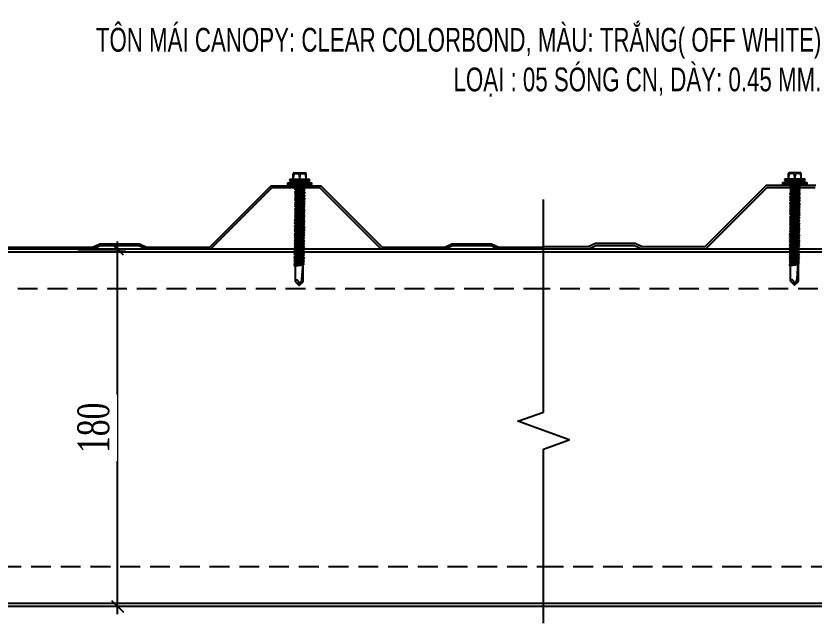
# Model space of a CAD drawing. Header units: inches. Extents: x 340055 to 349452, y -34649 to -30845.
# Drawn here: x 345786.7 to 345887.2, y -33086 to -33009.5 of the extents above; entities that cross this region are included whole.
import ezdxf

# ---------------------------------------------------------------- set-up
doc = ezdxf.new("R2010")
doc.units = ezdxf.units.IN
doc.header["$MEASUREMENT"] = 0
doc.linetypes.add('HIDDEN', pattern=[0.375, 0.25, -0.125])
for name, color, linetype in [('3', 3, 'Continuous'), ('flashing', 6, 'Continuous'), ('STRUCTURE', 1, 'Continuous')]:
    doc.layers.add(name, color=color, linetype=linetype)
doc.styles.add('ST1', font='times.ttf', dxfattribs={"width": 0.7})
doc.styles.add('ST1H', font='vnshxh.shx', dxfattribs={"width": 0.7})
doc.dimstyles.new('4', dxfattribs={"dimtxt": 4, "dimasz": 1.5, "dimexe": 1, "dimexo": 0, "dimgap": 1, "dimtad": 1, "dimdec": 0, "dimlfac": 4, "dimzin": 0, "dimdsep": 46, "dimtxsty": 'ST1', "dimblk": 'OBLIQUE', "dimcen": 1, "dimdle": 1, "dimclrd": 8, "dimclre": 8, "dimclrt": 3, "dimadec": 0, "dimazin": 0, "dimtfac": 1, "dimtdec": 0, "dimtix": 1, "dimtmove": 0, "dimatfit": 3, "dimfxl": 0, "dimtolj": 1, "dimtzin": 0, "dimlwd": -1, "dimlwe": -1, "dimarcsym": 0})

# ---------------------------------------------------------------- blocks, each defined once
blk = doc.blocks.new('A$C26A6701F')
at = {"layer": 'STRUCTURE', "color": 1, "linetype": 'Continuous'}
for p, q in [((1.07, 18.91), (2.93, 18.91)), ((0, 17.21), (1.33, 17.54)), ((0.4, 17.84), (3.6, 17.84)), ((0.4, 17.57), (1.2, 17.57)), ((0.93, 17.84), (0.93, 18.77)), ((0.97, 17.84), (1.03, 18.61)), ((1.2, 17.57), (2.8, 17.57)), ((1.33, 17.54), (1.33, 17.57)), ((1.33, 17.54), (2.67, 17.54)), ((1.91, 18.61), (1.97, 17.84)), ((2.04, 17.84), (2.1, 18.61)), ((2.67, 17.54), (2.67, 17.57)), ((2.67, 17.54), (4, 17.21)), ((2.8, 17.57), (3.6, 17.57)), ((2.97, 18.61), (3.04, 17.84)), ((3.07, 17.84), (3.07, 18.77)), ((0, 17.08), (0, 17.21)), ((0, 17.21), (4, 17.21)), ((4, 17.08), (0, 17.08)), ((3.94, 16.71), (0.06, 16.71)), ((1.19, 16.71), (1.14, 16.67)), ((1.14, 16.67), (1.4, 16.71)), ((1.14, 16.67), (1.4, 16.56)), ((1.14, 16.2), (2.91, 16.47)), ((1.4, 16.4), (1.14, 16.2)), ((1.14, 16.2), (1.39, 16.09)), ((1.39, 16.09), (2.73, 16.28)), ((1.4, 16.56), (2.42, 16.71)), ((2.71, 16.59), (1.4, 16.4)), ((1.4, 16.4), (1.4, 16.56)), ((2.71, 16.11), (1.4, 15.93)), ((2.71, 16.59), (2.71, 16.71)), ((2.71, 16.59), (2.91, 16.47)), ((2.71, 16.11), (2.71, 16.28)), ((2.71, 16.11), (2.91, 16)), ((2.73, 16.28), (2.91, 16.47)), ((4, 17.21), (4, 17.08)), ((1.13, 15.25), (2.9, 15.52)), ((1.39, 15.45), (1.13, 15.25)), ((1.13, 15.25), (1.39, 15.14)), ((1.13, 14.77), (2.9, 15.05)), ((1.39, 14.98), (1.13, 14.77)), ((1.13, 14.77), (1.39, 14.66)), ((1.14, 15.72), (2.91, 16)), ((1.4, 15.93), (1.14, 15.72)), ((1.14, 15.72), (1.39, 15.61)), ((1.39, 15.93), (1.39, 16.09)), ((1.39, 15.61), (2.73, 15.81)), ((2.7, 15.64), (1.39, 15.45)), ((1.39, 15.45), (1.39, 15.61)), ((1.39, 15.14), (2.73, 15.33)), ((2.7, 15.16), (1.39, 14.98)), ((1.39, 14.98), (1.39, 15.14)), ((1.39, 14.66), (2.73, 14.86)), ((2.7, 15.64), (2.7, 15.8)), ((2.7, 15.64), (2.9, 15.52)), ((2.7, 15.16), (2.7, 15.33)), ((2.7, 15.16), (2.9, 15.05)), ((2.7, 14.69), (2.7, 14.85)), ((2.73, 15.81), (2.91, 16)), ((2.73, 15.33), (2.9, 15.52)), ((2.73, 14.86), (2.9, 15.05)), ((1.12, 14.3), (2.9, 14.57)), ((1.39, 14.5), (1.12, 14.3)), ((1.12, 14.3), (1.38, 14.19)), ((1.12, 13.82), (2.9, 14.1)), ((1.39, 14.03), (1.12, 13.82)), ((1.12, 13.82), (1.38, 13.72)), ((1.12, 13.35), (2.89, 13.63)), ((1.38, 13.56), (1.12, 13.35)), ((1.38, 14.19), (2.72, 14.38)), ((1.38, 14.03), (1.38, 14.19)), ((1.38, 13.72), (2.72, 13.91)), ((2.69, 13.74), (1.38, 13.56)), ((1.38, 13.56), (1.38, 13.72)), ((1.38, 13.24), (2.72, 13.44)), ((2.7, 14.69), (1.39, 14.5)), ((1.39, 14.5), (1.39, 14.67)), ((2.7, 14.21), (1.39, 14.03)), ((2.69, 13.74), (2.69, 13.91)), ((2.69, 13.74), (2.89, 13.63)), ((2.69, 13.43), (2.69, 13.27)), ((2.7, 14.69), (2.9, 14.57)), ((2.7, 14.21), (2.7, 14.38)), ((2.7, 14.21), (2.9, 14.1)), ((2.72, 14.38), (2.9, 14.57)), ((2.72, 13.91), (2.9, 14.1)), ((2.72, 13.44), (2.89, 13.63)), ((1.1, 11.93), (2.88, 12.2)), ((1.36, 12.13), (1.1, 11.93)), ((1.11, 12.88), (2.89, 13.15)), ((1.38, 13.08), (1.11, 12.88)), ((1.11, 12.88), (1.37, 12.77)), ((1.11, 12.4), (2.88, 12.68)), ((1.37, 12.61), (1.11, 12.4)), ((1.11, 12.4), (1.37, 12.29)), ((1.12, 13.35), (1.38, 13.24)), ((2.68, 12.32), (1.36, 12.13)), ((1.37, 12.77), (2.71, 12.96)), ((2.68, 12.79), (1.37, 12.61)), ((1.37, 12.61), (1.37, 12.77)), ((1.37, 12.29), (2.71, 12.49)), ((1.37, 12.13), (1.37, 12.29)), ((2.69, 13.27), (1.38, 13.08)), ((1.38, 13.24), (1.38, 13.08)), ((2.68, 12.79), (2.68, 12.96)), ((2.68, 12.79), (2.88, 12.68)), ((2.68, 12.32), (2.68, 12.48)), ((2.68, 12.32), (2.88, 12.2)), ((2.69, 13.27), (2.89, 13.15)), ((2.7, 12.01), (2.88, 12.2)), ((2.71, 12.96), (2.89, 13.15)), ((2.71, 12.49), (2.88, 12.68)), ((1.09, 10.98), (2.86, 11.25)), ((1.35, 11.18), (1.09, 10.98)), ((1.09, 10.98), (1.35, 10.87)), ((1.09, 10.5), (2.86, 10.78)), ((1.1, 11.93), (1.36, 11.82)), ((1.1, 11.45), (2.87, 11.73)), ((1.36, 11.66), (1.1, 11.45)), ((1.1, 11.45), (1.36, 11.34)), ((2.66, 11.37), (1.35, 11.18)), ((1.35, 11.18), (1.36, 11.34)), ((1.35, 10.87), (2.69, 11.06)), ((2.66, 10.89), (1.35, 10.71)), ((1.35, 10.71), (1.35, 10.87)), ((1.36, 11.82), (2.7, 12.01)), ((2.67, 11.84), (1.36, 11.66)), ((1.36, 11.66), (1.36, 11.82)), ((1.36, 11.34), (2.7, 11.54)), ((2.66, 11.37), (2.67, 11.53)), ((2.66, 11.37), (2.86, 11.25)), ((2.66, 10.89), (2.67, 11.06)), ((2.66, 10.89), (2.86, 10.78)), ((2.67, 11.84), (2.67, 12.01)), ((2.67, 11.84), (2.87, 11.73)), ((2.69, 11.06), (2.86, 11.25)), ((2.69, 10.59), (2.86, 10.78)), ((2.7, 11.54), (2.87, 11.73)), ((1.08, 9.55), (2.86, 9.83)), ((1.34, 9.76), (1.08, 9.55)), ((1.08, 9.55), (1.34, 9.45)), ((1.35, 10.71), (1.09, 10.5)), ((1.09, 10.5), (1.35, 10.39)), ((1.09, 10.03), (2.86, 10.3)), ((1.35, 10.23), (1.09, 10.03)), ((1.09, 10.03), (1.34, 9.92)), ((1.34, 9.92), (2.68, 10.11)), ((2.65, 9.95), (1.34, 9.76)), ((1.34, 9.92), (1.34, 9.76)), ((1.34, 9.45), (2.68, 9.64)), ((2.65, 9.47), (1.34, 9.29)), ((1.34, 9.29), (1.34, 9.45)), ((1.35, 10.39), (2.69, 10.59)), ((2.66, 10.42), (1.35, 10.23)), ((1.35, 10.23), (1.35, 10.39)), ((2.65, 10.1), (2.65, 9.95)), ((2.65, 9.95), (2.86, 9.83)), ((2.65, 9.47), (2.65, 9.64)), ((2.65, 9.47), (2.85, 9.36)), ((2.66, 10.42), (2.66, 10.58)), ((2.66, 10.42), (2.86, 10.3)), ((2.68, 10.11), (2.86, 10.3)), ((2.68, 9.64), (2.86, 9.83)), ((1.06, 8.13), (2.84, 8.41)), ((1.33, 8.34), (1.06, 8.13)), ((1.06, 8.13), (1.32, 8.02)), ((1.07, 8.6), (2.84, 8.88)), ((1.33, 8.81), (1.07, 8.6)), ((1.07, 8.6), (1.33, 8.5)), ((1.08, 9.08), (2.85, 9.36)), ((1.34, 9.29), (1.08, 9.08)), ((1.08, 9.08), (1.34, 8.97)), ((1.32, 8.02), (2.66, 8.22)), ((2.63, 8.05), (1.32, 7.86)), ((2.64, 9), (1.33, 8.81)), ((1.33, 8.81), (1.34, 8.97)), ((1.33, 8.5), (2.67, 8.69)), ((2.64, 8.52), (1.33, 8.34)), ((1.33, 8.34), (1.33, 8.5)), ((1.34, 8.97), (2.67, 9.17)), ((2.63, 8.05), (2.63, 8.21)), ((2.63, 8.05), (2.83, 7.93)), ((2.64, 9), (2.64, 9.16)), ((2.64, 9), (2.84, 8.88)), ((2.64, 8.52), (2.64, 8.69)), ((2.64, 8.52), (2.84, 8.41)), ((2.66, 8.22), (2.84, 8.41)), ((2.67, 9.17), (2.85, 9.36)), ((2.67, 8.69), (2.84, 8.88)), ((1.05, 6.71), (2.83, 6.98)), ((1.31, 6.91), (1.05, 6.71)), ((1.05, 6.71), (1.31, 6.6)), ((1.06, 7.65), (2.83, 7.93)), ((1.32, 7.86), (1.06, 7.65)), ((1.06, 7.65), (1.32, 7.55)), ((1.06, 7.18), (2.83, 7.46)), ((1.32, 7.39), (1.06, 7.18)), ((1.06, 7.18), (1.32, 7.07)), ((2.63, 7.1), (1.31, 6.91)), ((1.31, 6.6), (2.65, 6.79)), ((1.32, 7.86), (1.32, 8.02)), ((1.32, 7.55), (2.66, 7.74)), ((2.63, 7.57), (1.32, 7.39)), ((1.32, 7.39), (1.32, 7.55)), ((1.32, 7.07), (2.66, 7.27)), ((1.32, 6.91), (1.32, 7.07)), ((2.62, 6.62), (2.62, 6.79)), ((2.63, 7.57), (2.63, 7.74)), ((2.63, 7.57), (2.83, 7.46)), ((2.63, 7.1), (2.63, 7.26)), ((2.63, 7.1), (2.83, 6.98)), ((2.65, 6.79), (2.83, 6.98)), ((2.66, 7.74), (2.83, 7.93)), ((2.66, 7.27), (2.83, 7.46)), ((1.04, 5.76), (2.81, 6.03)), ((1.3, 5.96), (1.04, 5.76)), ((1.04, 5.76), (1.3, 5.65)), ((1.04, 5.28), (2.81, 5.56)), ((1.3, 5.49), (1.04, 5.28)), ((1.05, 6.23), (2.82, 6.51)), ((1.31, 6.44), (1.05, 6.23)), ((1.05, 6.23), (1.31, 6.12)), ((1.29, 5.17), (2.63, 5.37)), ((2.61, 6.15), (1.3, 5.96)), ((1.3, 5.96), (1.31, 6.12)), ((1.3, 5.65), (2.64, 5.84)), ((2.61, 5.67), (1.3, 5.49)), ((1.3, 5.49), (1.3, 5.65)), ((2.62, 6.62), (1.31, 6.44)), ((1.31, 6.44), (1.31, 6.6)), ((1.31, 6.12), (2.64, 6.32)), ((2.6, 5.2), (2.61, 5.36)), ((2.61, 6.15), (2.62, 6.31)), ((2.61, 6.15), (2.81, 6.03)), ((2.61, 5.67), (2.61, 5.84)), ((2.61, 5.67), (2.81, 5.56)), ((2.62, 6.62), (2.82, 6.51)), ((2.63, 5.37), (2.81, 5.56)), ((2.64, 6.32), (2.82, 6.51)), ((2.64, 5.84), (2.81, 6.03)), ((1.02, 3.86), (2.8, 4.14)), ((1.28, 4.07), (1.02, 3.86)), ((1.03, 4.81), (2.81, 5.09)), ((1.29, 5.02), (1.03, 4.81)), ((1.03, 4.81), (1.29, 4.7)), ((1.03, 4.33), (2.8, 4.61)), ((1.29, 4.54), (1.03, 4.33)), ((1.03, 4.33), (1.28, 4.23)), ((1.04, 5.28), (1.29, 5.17)), ((1.28, 4.23), (2.62, 4.42)), ((2.62, 4.25), (1.28, 4.07)), ((1.28, 4.07), (1.28, 4.23)), ((2.6, 5.2), (1.29, 5.02)), ((1.29, 5.01), (1.29, 5.17)), ((1.29, 4.7), (2.63, 4.9)), ((2.6, 4.72), (1.29, 4.54)), ((1.29, 4.54), (1.29, 4.7)), ((2.6, 5.2), (2.81, 5.09)), ((2.6, 4.72), (2.6, 4.89)), ((2.6, 4.72), (2.8, 4.61)), ((2.62, 4.42), (2.8, 4.61)), ((2.62, 4.25), (2.62, 4.41)), ((2.8, 4.14), (2.62, 4.25)), ((2.62, 3.95), (2.8, 4.14)), ((2.63, 4.9), (2.81, 5.09)), ((1.02, 3.86), (1.28, 3.75)), ((1.28, 3.59), (1.02, 3.38)), ((1.02, 3.38), (2.31, 3.59)), ((1.02, 3.38), (1.28, 3.28)), ((1.27, 0.62), (1.28, 3.28)), ((1.28, 3.75), (2.62, 3.95)), ((1.28, 3.59), (1.28, 3.75)), ((2.35, 3.74), (1.28, 3.59)), ((1.28, 3.28), (2.21, 3.41)), ((2.38, 0.96), (2.56, 3.71)), ((2.62, 3.78), (2.52, 3.77)), ((2.52, 3.46), (2.61, 3.47)), ((2.54, 3.62), (2.79, 3.66)), ((2.6, 0.61), (2.61, 3.47)), ((2.61, 3.47), (2.79, 3.66)), ((2.62, 3.78), (2.62, 3.95)), ((2.79, 3.66), (2.62, 3.78)), ((1.27, 0.62), (1.41, 0.81)), ((1.27, 0.62), (1.88, 0.02)), ((1.67, 0.81), (1.98, 0.02)), ((1.96, 0.08), (2.26, 0.64)), ((1.98, 0.02), (2.6, 0.61))]:
    blk.add_line(p, q, dxfattribs=at)
for centre, major_axis, ratio, start_param, end_param in [((1.07, 18.77), (-0.0943, 0.0943), 1, -0.785398, 0.785398), ((1.47, 18.04), (0.508, 0.508), 1, 0.131933, 1.438864), ((2.54, 18.04), (0.508, 0.508), 1, 0.131933, 1.438864), ((2.93, 18.77), (-0.0943, 0.0943), 1, 3.926991, 5.497787), ((0.42, 17.71), (0.0956, 0.0956), 1, 0.954633, 3.757756), ((3.55, 17.71), (-0.1, 0.1), 1, 2.701137, 5.152845), ((-1.11, 16.72), (-0.822, 0.822), 1, 3.915086, 4.236522), ((5.1, 16.72), (-1.15, 0.17), 0.90746, -0.177273, 0.177273), ((1.82, 3.74), (0.363, 0.363), 1, 4.808661, 5.407478), ((2.44, 3.68), (0.0836, 0.0836), 1, 5.766736, 8.502032), ((1.54, 0.72), (0.111, 0.111), 1, 6.085329, 8.011019), ((1.93, 0.09), (0.0625, 0.0625), 1, 3.247504, 4.535451), ((1.79, 0.99), (0.416, 0.416), 1, 4.859665, 5.449971)]:
    blk.add_ellipse(centre, major_axis=major_axis, ratio=ratio, start_param=start_param, end_param=end_param, dxfattribs=at)
blk = doc.blocks.new('_Oblique')
at = {"color": 0, "linetype": 'ByBlock', "lineweight": -2}
blk.add_line((-0.5, -0.5), (0.5, 0.5), dxfattribs=at)
blk = doc.blocks.new('*D636')
at = {"color": 8, "linetype": 'Continuous', "transparency": 16777216}
for p, q in [((345799.46, -33084.89), (345799.46, -33037.89)), ((345794.43, -33038.89), (345800.46, -33038.89)), ((345794.43, -33083.89), (345800.46, -33083.89))]:
    blk.add_line(p, q, dxfattribs=at)
at = {"layer": 'Defpoints', "color": 0, "transparency": 16777216}
for p in [(345794.43, -33038.89), (345799.46, -33038.89), (345794.43, -33083.89)]:
    blk.add_point(p, dxfattribs=at)
at = {"color": 8, "transparency": 16777216, "xscale": 1.5, "yscale": 1.5, "zscale": 1.5}
for p, rotation in [((345799.46, -33038.89), 90), ((345799.46, -33083.89), 270)]:
    blk.add_blockref('_Oblique', p, dxfattribs=dict(at, rotation=rotation))
at = {"color": 3, "transparency": 16777216, "insert": (345796.43, -33061.39), "char_height": 4, "attachment_point": 5, "rotation": 90, "style": 'ST1', "bg_fill": 3, "box_fill_scale": 1.25, "bg_fill_color": 256, "bg_fill_true_color": 13158600, "bg_fill_transparency": 0}
blk.add_mtext('\\A1;180', dxfattribs=at)

msp = doc.modelspace()

# ---------------------------------------------------------------- linework, layer by layer
at = {"color": 3, "ltscale": 15}
for points in [[(345785.0318, -33038.6356), (345796.3073, -33038.6356), (345797.2133, -33038.1863), (345802.2054, -33038.1863), (345803.1114, -33038.6356), (345811.0766, -33038.6356), (345818.8069, -33030.8978), (345825.0569, -33030.8978), (345832.7873, -33038.6356), (345840.6884, -33038.6356), (345841.5944, -33038.1863), (345846.5865, -33038.1863), (345847.4925, -33038.6356), (345853.1303, -33038.6356)], [(345887.4536, -33030.8502), (345881.2036, -33030.8502), (345873.4732, -33038.588), (345865.5721, -33038.588), (345864.6661, -33038.1387), (345859.674, -33038.1387), (345858.768, -33038.588), (345853.1303, -33038.588)], [(345853.1303, -33038.8856), (345847.4339, -33038.8856), (345846.528, -33038.4363), (345841.653, -33038.4363), (345840.747, -33038.8856), (345832.6837, -33038.8856), (345824.9533, -33031.1478), (345818.9106, -33031.1478), (345811.1802, -33038.8856), (345803.0528, -33038.8856), (345802.1468, -33038.4363), (345797.2718, -33038.4363), (345796.3659, -33038.8856), (345784.9732, -33038.8856)], [(345853.1303, -33038.838), (345858.8266, -33038.838), (345859.7326, -33038.3887), (345864.6075, -33038.3887), (345865.5135, -33038.838), (345873.5768, -33038.838), (345881.3072, -33031.1002), (345887.3499, -33031.1002)]]:
    msp.add_lwpolyline(points, dxfattribs=at)
at = {"color": 94}
for points in [[(345853.1303, -33038.8856), (345687.3031, -33038.8856), (345687.3031, -33083.8856), (345853.1303, -33083.8856)], [(345853.1303, -33083.8856), (346018.9724, -33083.8856), (346018.9724, -33038.8856), (345853.1303, -33038.8856)], [(345853.1303, -33039.2606), (345687.3031, -33039.2606)], [(346018.9724, -33039.2606), (345853.1303, -33039.2606)], [(345687.3031, -33083.5106), (345853.1303, -33083.5106)], [(345853.1303, -33083.5106), (346018.9724, -33083.5106)]]:
    msp.add_lwpolyline(points, dxfattribs=at)
at = {"color": 94, "linetype": 'HIDDEN', "ltscale": 10}
for points in [[(345853.1303, -33043.8856), (345687.3031, -33043.8856)], [(346018.9724, -33043.8856), (345853.1303, -33043.8856)], [(345687.3031, -33078.8856), (345853.1303, -33078.8856)], [(345853.1303, -33078.8856), (346018.9724, -33078.8856)]]:
    msp.add_lwpolyline(points, dxfattribs=at)
at = {"layer": 'flashing', "color": 94, "linetype": 'Continuous'}
msp.add_lwpolyline([(345853.1303, -33085.9981), (345853.1303, -33076.1311), (345853.1303, -33064.0829), (345856.35, -33062.911), (345849.9106, -33060.5673), (345853.1303, -33059.3954), (345853.1303, -33049.5284), (345853.1303, -33032.6019)], dxfattribs=at)

# ---------------------------------------------------------------- block references
at = {"color": 9, "linetype": 'Continuous', "extrusion": (-3.52343e-21, -5.24939e-09, 1), "xscale": 0.749999999998181, "yscale": 0.749999999998181, "zscale": 0.749999999998181}
for p in [(345820.9068, -33043.4304, 0.0002), (345883.3034, -33043.3828, 0.0002)]:
    msp.add_blockref('A$C26A6701F', p, dxfattribs=at)

# ---------------------------------------------------------------- texts
at = {"layer": '3', "insert": (345888.1431, -33015.3025), "char_height": 3, "attachment_point": 6, "style": 'ST1H', "bg_fill": 2}
msp.add_mtext('\\A1;t«n m¸i cANOPY: CLEAR COLORBOND, mµu: tr¾ng( Off white)\\PLo¹i : 05 sãng cn, dµy: 0.45 mm.', dxfattribs=at)

# ---------------------------------------------------------------- next in the draw order: dimensions: what is measured, and where the dimension line sits
at = {"color": 8}
dim = msp.add_linear_dim(base=(345799.4632, -33038.8856), p1=(345794.4268, -33083.8856), p2=(345794.4268, -33038.8856), angle=90, dimstyle='4', dxfattribs=at)
dim.commit()
dim.dimension.update_dxf_attribs({"geometry": '*D636', "text_midpoint": (345796.4286, -33061.3856)})

doc.saveas('drawing.dxf')
